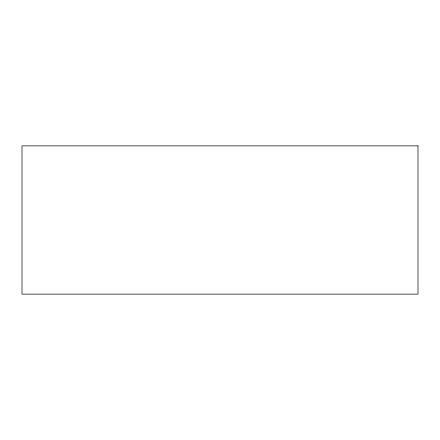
<?xml version="1.0" encoding="UTF-8"?>
<svg xmlns="http://www.w3.org/2000/svg" width="440" height="440" viewBox="0 0 440 440"><rect width="100%" height="100%" fill="white"/><g stroke="black" fill="none" stroke-linecap="round" stroke-linejoin="round"><path stroke-width="0.66" d="M418 145.865L22 145.865L22 294.135L418 294.135L418 145.865"/></g></svg>
